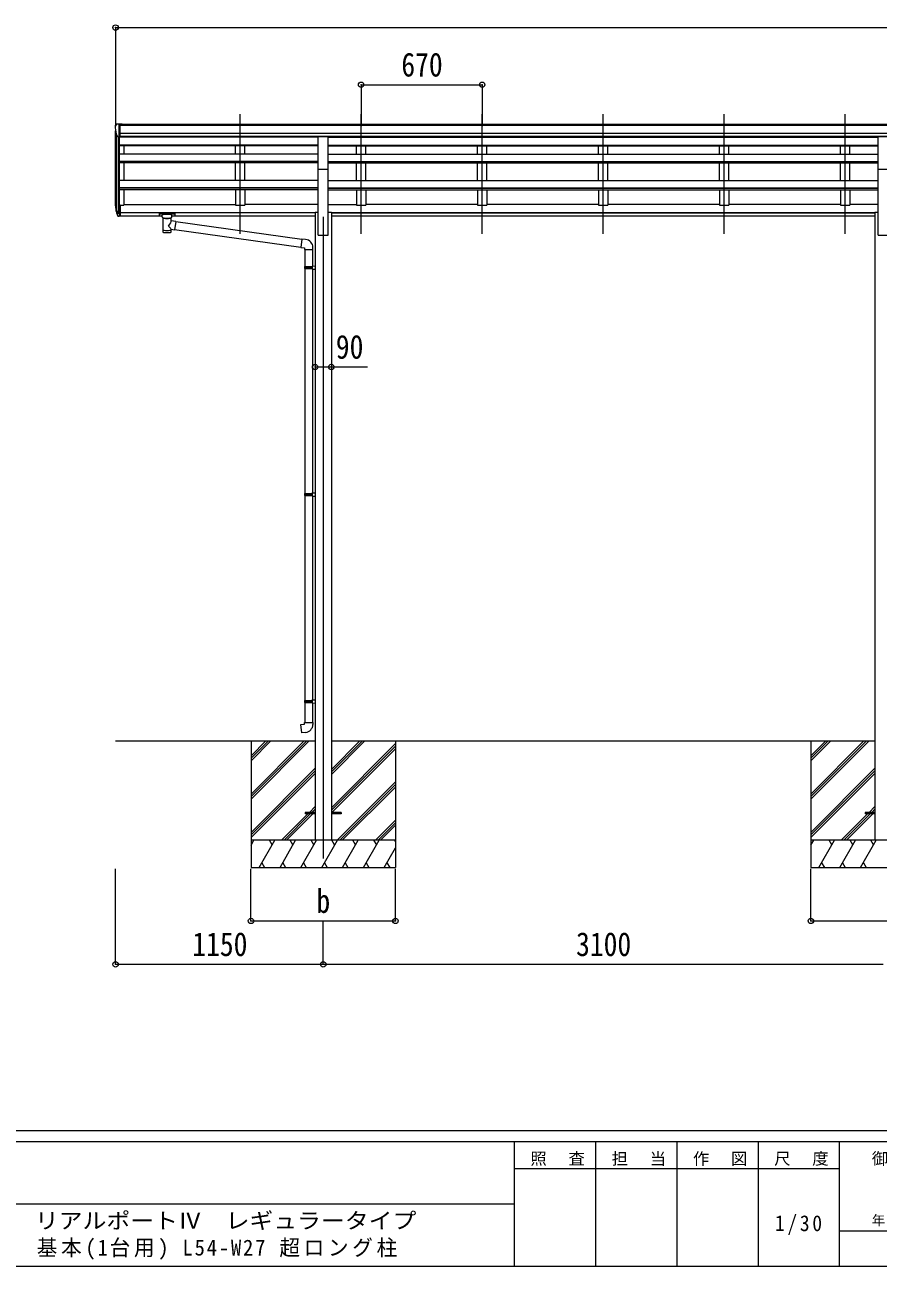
# Model space of a CAD drawing. Units: millimetres at full size, sheet at 1:30. Extents: x -8385 to 8479, y -5853 to 5787.
# Drawn here: x 38 to 4763, y -5853 to 1018 of the extents above; entities that cross this region are included whole.
import ezdxf
from ezdxf.enums import TextEntityAlignment as Align

# ---------------------------------------------------------------- set-up
doc = ezdxf.new("R2010")
doc.units = ezdxf.units.MM
doc.header["$LTSCALE"] = 30
doc.header["$PDMODE"] = 32
doc.header["$PDSIZE"] = 30
for name, color, linetype, lineweight in [('0-0_0', 7, 'Continuous', 9), ('0-1_本体', 4, 'Continuous', 9), ('0-2_部品', 7, 'Continuous', 9), ('0-8_PARTS2', 2, 'Continuous', 9), ('0-A_寸法', 6, 'Continuous', 9), ('F-0_240', 7, 'Continuous', 9)]:
    doc.layers.add(name, color=color, linetype=linetype, lineweight=lineweight)
doc.styles.add('ＭＳ ゴシック', font='')
doc.styles.get('ＭＳ ゴシック').set_extended_font_data('MS Gothic')

msp = doc.modelspace()

# ---------------------------------------------------------------- linework, layer by layer
at = {"layer": '0-0_0'}
for p, q in [((540.34, -2945.47), (1645.54, -2945.47)), ((1290.74, -2945.47), (1290.74, -3645.47)), ((1290.74, -3239.65), (1584.92, -2945.47)), ((1290.74, -3253.79), (1599.06, -2945.47)), ((1290.74, -3267.93), (1613.2, -2945.47)), ((1290.74, -3055.8), (1401.07, -2945.47)), ((1290.74, -3041.66), (1386.93, -2945.47)), ((1290.74, -3027.52), (1372.79, -2945.47)), ((1735.94, -3131.1), (1921.57, -2945.47)), ((1735.94, -3116.96), (1907.43, -2945.47)), ((1735.94, -3102.82), (1893.29, -2945.47)), ((1735.94, -2945.47), (4745.14, -2945.47)), ((2090.74, -2945.47), (2090.74, -3645.47)), ((4390.34, -2945.47), (4390.34, -3645.47)), ((4390.34, -3239.65), (4684.52, -2945.47)), ((4390.34, -3253.79), (4698.66, -2945.47)), ((4390.34, -3267.93), (4712.8, -2945.47)), ((4390.34, -3055.8), (4500.67, -2945.47)), ((4390.34, -3041.66), (4486.53, -2945.47)), ((4390.34, -3027.52), (4472.39, -2945.47)), ((1735.94, -3314.95), (2090.74, -2960.15)), ((1735.94, -3329.09), (2090.74, -2974.29)), ((1738.2, -3340.97), (2090.74, -2988.44)), ((1290.74, -3451.78), (1645.54, -3096.98)), ((1290.74, -3465.92), (1645.54, -3111.13)), ((1290.74, -3480.07), (1645.54, -3125.27)), ((4390.34, -3451.78), (4745.14, -3096.98)), ((4390.34, -3465.92), (4745.14, -3111.13)), ((4390.34, -3480.07), (4745.14, -3125.27)), ((1767.55, -3495.47), (2090.74, -3172.28)), ((1781.69, -3495.47), (2090.74, -3186.43)), ((1795.83, -3495.47), (2090.74, -3200.57)), ((1459.18, -3495.47), (1604.68, -3349.97)), ((1473.32, -3495.47), (1618.82, -3349.97)), ((1487.47, -3495.47), (1632.97, -3349.97)), ((1613.68, -3340.97), (1645.54, -3309.11)), ((1627.82, -3340.97), (1645.54, -3323.26)), ((1641.97, -3340.97), (1645.54, -3337.4)), ((4558.78, -3495.47), (4704.28, -3349.97)), ((4572.92, -3495.47), (4718.42, -3349.97)), ((4587.07, -3495.47), (4732.57, -3349.97)), ((4713.28, -3340.97), (4745.14, -3309.11)), ((4727.42, -3340.97), (4745.14, -3323.26)), ((4741.57, -3340.97), (4745.14, -3337.4)), ((1979.68, -3495.47), (2090.74, -3384.41)), ((1993.82, -3495.47), (2090.74, -3398.56)), ((2007.97, -3495.47), (2090.74, -3412.7)), ((2090.74, -3495.47), (1290.74, -3495.47)), ((1290.74, -3522.98), (1306.62, -3495.47)), ((1335.49, -3645.47), (1422.09, -3495.47)), ((1407.09, -3521.45), (1392.09, -3495.47)), ((1450.96, -3645.47), (1537.56, -3495.47)), ((1522.56, -3521.45), (1507.56, -3495.47)), ((1566.43, -3645.47), (1653.03, -3495.47)), ((1638.03, -3521.45), (1623.03, -3495.47)), ((1681.9, -3645.47), (1768.5, -3495.47)), ((1753.5, -3521.45), (1738.5, -3495.47)), ((1797.37, -3645.47), (1883.97, -3495.47)), ((1868.97, -3521.45), (1853.97, -3495.47)), ((1912.84, -3645.47), (1999.44, -3495.47)), ((1969.44, -3495.47), (1984.44, -3521.45)), ((2084.91, -3495.47), (2090.74, -3505.57)), ((5190.34, -3495.47), (4390.34, -3495.47)), ((4390.34, -3522.98), (4406.22, -3495.47)), ((4435.09, -3645.47), (4521.69, -3495.47)), ((4506.69, -3521.45), (4491.69, -3495.47)), ((4550.56, -3645.47), (4637.16, -3495.47)), ((4622.16, -3521.45), (4607.16, -3495.47)), ((4666.03, -3645.47), (4752.63, -3495.47)), ((4737.63, -3521.45), (4722.63, -3495.47)), ((2028.31, -3645.47), (2090.74, -3537.33)), ((1350.49, -3619.49), (1365.48, -3645.47)), ((1465.96, -3619.49), (1480.95, -3645.47)), ((1581.43, -3619.49), (1596.43, -3645.47)), ((1696.9, -3619.49), (1711.9, -3645.47)), ((1812.37, -3619.49), (1827.37, -3645.47)), ((1927.84, -3619.49), (1942.83, -3645.47)), ((2043.31, -3619.49), (2058.3, -3645.47)), ((4450.08, -3619.49), (4465.08, -3645.47)), ((4565.56, -3619.49), (4580.55, -3645.47)), ((4681.03, -3619.49), (4696.03, -3645.47)), ((1290.74, -3645.47), (2090.74, -3645.47)), ((4390.34, -3645.47), (5190.34, -3645.47))]:
    msp.add_line(p, q, dxfattribs=at)
at = {"layer": '0-1_本体'}
for p, q in [((540.34, 15.39), (540.34, 430.75)), ((566.84, 467.51), (5913.84, 467.51)), ((566.84, 462.16), (5913.84, 462.16)), ((566.84, 418.63), (5913.84, 418.63)), ((544.62, 411.96), (544.62, -6.61)), ((554.34, 396.6), (554.34, -24.61)), ((560.34, 396.13), (560.34, 19.82)), ((1662.84, 395.44), (560.34, 395.44)), ((1662.84, 351.96), (560.34, 351.96)), ((1662.84, 347.88), (560.34, 347.88)), ((566.84, 400.96), (5913.84, 400.96)), ((1662.84, 398.58), (566.84, 398.58)), ((585.34, 398.58), (585.34, 395.44)), ((585.34, 347.85), (585.34, 302.86)), ((1205.34, 395.44), (1205.34, 398.58)), ((1205.34, 302.73), (1205.34, 347.88)), ((1255.34, 395.44), (1255.34, 398.58)), ((1255.34, 302.73), (1255.34, 347.88)), ((1717.84, 398.58), (4762.84, 398.58)), ((1717.84, 395.44), (4762.84, 395.44)), ((1717.84, 351.96), (4762.84, 351.96)), ((1717.84, 347.88), (4762.84, 347.88)), ((1875.34, 395.44), (1875.34, 398.58)), ((1875.34, 302.73), (1875.34, 347.88)), ((1925.34, 395.44), (1925.34, 398.58)), ((1925.34, 302.73), (1925.34, 347.88)), ((2545.34, 395.44), (2545.34, 398.58)), ((2545.34, 302.73), (2545.34, 347.88)), ((2595.34, 395.44), (2595.34, 398.58)), ((2595.34, 302.73), (2595.34, 347.88)), ((3215.34, 395.44), (3215.34, 398.58)), ((3215.34, 302.73), (3215.34, 347.88)), ((3265.34, 395.44), (3265.34, 398.58)), ((3265.34, 302.73), (3265.34, 347.88)), ((3885.34, 395.44), (3885.34, 398.58)), ((3885.34, 302.73), (3885.34, 347.88)), ((3935.34, 395.44), (3935.34, 398.58)), ((3935.34, 302.73), (3935.34, 347.88)), ((4555.34, 395.44), (4555.34, 398.47)), ((4555.34, 302.73), (4555.34, 347.88)), ((4605.34, 395.44), (4605.34, 398.47)), ((4605.34, 302.73), (4605.34, 347.88)), ((1662.84, 302.73), (560.34, 302.73)), ((1717.84, 302.73), (4762.84, 302.73)), ((1662.84, 261.99), (560.34, 261.99)), ((1662.84, 260.5), (560.34, 260.5)), ((1662.84, 253.71), (560.34, 253.71)), ((585.34, 253.68), (585.34, 155.42)), ((1205.34, 155.42), (1205.34, 253.71)), ((1255.34, 155.42), (1255.34, 253.71)), ((1662.84, -145.47), (1662.84, 267.17)), ((1717.84, -145.47), (1717.84, 267.17)), ((1717.84, 261.99), (4762.84, 261.99)), ((1717.84, 260.5), (4762.84, 260.5)), ((1717.84, 253.71), (4762.84, 253.71)), ((1875.34, 155.42), (1875.34, 253.71)), ((1925.34, 155.42), (1925.34, 253.71)), ((2545.34, 155.42), (2545.34, 253.71)), ((2595.34, 155.42), (2595.34, 253.71)), ((3215.34, 155.42), (3215.34, 253.71)), ((3265.34, 155.42), (3265.34, 253.71)), ((3885.34, 155.42), (3885.34, 253.71)), ((3935.34, 155.42), (3935.34, 253.71)), ((4555.34, 155.42), (4555.34, 253.71)), ((4605.34, 155.42), (4605.34, 253.71)), ((4762.84, -145.47), (4762.84, 267.17)), ((1662.94, 155.42), (560.34, 155.42)), ((1717.74, 155.42), (4762.84, 155.42)), ((1663.01, 116.21), (560.34, 116.21)), ((1662.92, 114.73), (560.34, 114.73)), ((1662.94, 105.07), (560.34, 105.07)), ((585.34, 105.16), (585.34, 19)), ((1205.34, 105.07), (1205.34, 19)), ((1255.34, 105.07), (1255.34, 19)), ((1717.67, 116.21), (4762.84, 116.21)), ((1717.74, 105.07), (4762.84, 105.07)), ((1717.76, 114.73), (4762.84, 114.73)), ((1875.34, 105.07), (1875.34, 19)), ((1925.34, 105.07), (1925.34, 19)), ((2545.34, 105.07), (2545.34, 19)), ((2595.34, 105.07), (2595.34, 19)), ((3215.34, 105.07), (3215.34, 19)), ((3265.34, 105.07), (3265.34, 19)), ((3885.34, 105.07), (3885.34, 19)), ((3935.34, 105.07), (3935.34, 19)), ((4555.34, 105.07), (4555.34, 19)), ((4605.34, 105.07), (4605.34, 19)), ((566.84, 19), (585.34, 19)), ((585.34, 23.8), (1205.34, 23.8)), ((1205.34, 19), (1255.34, 19)), ((1663.07, 23.8), (1255.34, 23.8)), ((1663.07, 23.8), (1255.34, 23.8)), ((1717.61, 23.8), (1875.34, 23.8)), ((1875.34, 19), (1925.34, 19)), ((2545.34, 23.8), (1925.34, 23.8)), ((2545.34, 19), (2595.34, 19)), ((3215.34, 23.8), (2595.34, 23.8)), ((3215.34, 19), (3265.34, 19)), ((3885.34, 23.8), (3265.34, 23.8)), ((3885.34, 19), (3935.34, 19)), ((4555.34, 23.8), (3935.34, 23.8)), ((4555.34, 19), (4605.34, 19)), ((4762.84, 23.8), (4605.34, 23.8)), ((566.84, -20.33), (1645.14, -20.33)), ((566.84, -21.69), (1645.14, -21.69)), ((566.84, -39.07), (798.34, -39.07)), ((852.34, -39.07), (1645.14, -39.07)), ((1645.14, -19.09), (1662.84, -19.09)), ((1645.14, -19.09), (1645.14, -3495.47)), ((1717.84, -19.09), (1735.54, -19.09)), ((1735.54, -19.09), (1735.54, -3495.47)), ((1735.54, -20.51), (4745.01, -20.51)), ((1735.54, -21.89), (4745.14, -21.89)), ((1735.54, -39.07), (4745.14, -39.07)), ((4745.14, -19.09), (4762.84, -19.09)), ((4745.14, -19.09), (4745.14, -3495.47)), ((1662.58, -145.47), (1717.58, -145.47)), ((4762.84, -145.47), (4817.84, -145.47))]:
    msp.add_line(p, q, dxfattribs=at)
at = {"layer": '0-2_部品'}
for p, q in [((538.34, 459.74), (538.34, 459.11)), ((545.25, 468.54), (541.18, 462.73)), ((552.72, 397.94), (543.44, 414)), ((548.34, 469.11), (546.01, 468.97)), ((548.34, 469.11), (566.84, 469.11)), ((560.34, 396.13), (560.34, 469.11)), ((566.84, 469.11), (576.84, 469.02)), ((566.84, 397.13), (566.84, 469.11)), ((576.84, 467.51), (576.84, 469.02)), ((560.34, 396.13), (555.13, 396.44)), ((566.84, 397.13), (560.34, 397.13)), ((1662.84, 399.24), (1717.84, 399.24)), ((1662.84, 218.31), (1662.84, 399.24)), ((1717.84, 218.31), (1717.84, 399.24)), ((4762.84, 399.24), (4817.84, 399.24)), ((4762.84, 218.31), (4762.84, 399.24)), ((1662.84, 218.31), (1717.84, 218.31)), ((4762.84, 218.31), (4817.84, 218.31)), ((560.34, 19.82), (560.34, -42.06)), ((566.84, 19.82), (560.34, 19.82)), ((566.84, 19.82), (566.84, -41.24)), ((542.73, -6.22), (552.9, -25.39)), ((553.91, -24.14), (544.15, -5.72)), ((545.32, -23.07), (552.9, -40.56)), ((560.34, -24.89), (555.21, -24.89)), ((560.34, -26.89), (555.5, -26.89)), ((560.34, -42.06), (555.5, -42.06)), ((566.84, -18.49), (560.34, -18.49)), ((566.84, -23.89), (560.34, -23.89)), ((566.84, -41.24), (560.34, -41.24)), ((781.84, -26.95), (781.84, -37.71)), ((781.84, -27.14), (781.84, -28.68)), ((783.84, -26.29), (866.84, -26.29)), ((783.84, -28.47), (866.84, -28.47)), ((783.84, -38.38), (798.34, -38.38)), ((798.34, -45.18), (798.34, -34.91)), ((802.44, -49.68), (802.42, -129.98)), ((848.24, -67.26), (848.24, -49.67)), ((873.46, -71.16), (848.24, -67.25)), ((852.34, -45.18), (852.34, -34.91)), ((852.34, -38.38), (866.84, -38.38)), ((868.84, -26.95), (868.84, -37.71)), ((848.26, -129.98), (848.24, -113.35)), ((848.24, -113.6), (866.44, -116.42)), ((873.46, -71.16), (866.44, -116.42)), ((1567.22, -213.79), (866.44, -116.42)), ((873.46, -71.16), (1571.23, -167.96)), ((1592.06, -169.78), (1571.23, -167.96)), ((1587.14, -225.53), (1633.14, -225.53)), ((1589.14, -225.53), (1589.14, -319.53)), ((1631.14, -225.53), (1631.14, -316.97)), ((1633.14, -225.53), (1633.14, -214.61)), ((1587.14, -321.53), (1588.14, -319.53)), ((1587.14, -321.53), (1631.14, -321.53)), ((1587.14, -321.53), (1587.14, -329.53)), ((1587.14, -329.53), (1631.14, -329.53)), ((1587.14, -329.53), (1588.14, -331.53)), ((1588.14, -319.53), (1631.14, -319.53)), ((1588.14, -331.53), (1631.14, -331.53)), ((1589.14, -331.53), (1589.14, -1575.72)), ((1626.66, -321.53), (1626.23, -319.53)), ((1629.14, -317.03), (1645.14, -316.56)), ((1629.14, -319.03), (1629.14, -317.03)), ((1629.14, -319.03), (1631.14, -319.03)), ((1629.14, -334.03), (1629.14, -332.03)), ((1629.14, -334.03), (1645.14, -334.5)), ((1631.14, -334.09), (1631.14, -1573.16)), ((1645.14, -316.56), (1645.14, -334.5)), ((1587.14, -1577.72), (1588.14, -1575.72)), ((1587.14, -1577.72), (1631.14, -1577.72)), ((1587.14, -1577.72), (1587.14, -1585.72)), ((1588.14, -1575.72), (1631.14, -1575.72)), ((1626.66, -1577.72), (1626.23, -1575.72)), ((1629.14, -1573.22), (1645.14, -1572.75)), ((1629.14, -1575.22), (1629.14, -1573.22)), ((1629.14, -1575.22), (1631.14, -1575.22)), ((1645.14, -1572.75), (1645.14, -1590.69)), ((1587.14, -1585.72), (1631.14, -1585.72)), ((1587.14, -1585.72), (1588.14, -1587.72)), ((1588.14, -1587.72), (1631.14, -1587.72)), ((1589.14, -1587.72), (1589.14, -2720.88)), ((1629.14, -1590.22), (1629.14, -1588.22)), ((1629.14, -1590.22), (1645.14, -1590.69)), ((1631.14, -1590.28), (1631.14, -2718.32)), ((1587.14, -2722.88), (1588.14, -2720.88)), ((1587.14, -2722.88), (1631.14, -2722.88)), ((1587.14, -2722.88), (1587.14, -2730.88)), ((1587.14, -2730.88), (1631.14, -2730.88)), ((1587.14, -2730.88), (1588.14, -2732.88)), ((1588.14, -2720.88), (1631.14, -2720.88)), ((1588.14, -2732.88), (1631.14, -2732.88)), ((1589.14, -2732.88), (1589.14, -2842.88)), ((1626.66, -2722.88), (1626.23, -2720.88)), ((1629.14, -2718.38), (1645.14, -2717.91)), ((1629.14, -2720.38), (1629.14, -2718.38)), ((1629.14, -2720.38), (1631.14, -2720.38)), ((1629.14, -2735.38), (1629.14, -2733.38)), ((1629.14, -2735.38), (1645.14, -2735.85)), ((1631.14, -2735.44), (1631.14, -2842.88)), ((1645.14, -2717.91), (1645.14, -2735.85)), ((1587.14, -2842.88), (1633.14, -2842.88)), ((1587.14, -2852.88), (1587.14, -2842.88)), ((1633.14, -2842.88), (1633.14, -2853.79))]:
    msp.add_line(p, q, dxfattribs=at)
at = {"layer": '0-2_部品', "color": 4}
for p, q in [((1590.74, -3340.97), (1590.74, -3349.97)), ((1645.54, -3340.97), (1590.74, -3340.97)), ((1645.54, -3349.97), (1590.74, -3349.97)), ((1790.34, -3340.97), (1735.54, -3340.97)), ((4690.34, -3340.97), (4690.34, -3349.97)), ((4745.14, -3340.97), (4690.34, -3340.97)), ((4745.14, -3349.97), (4690.34, -3349.97))]:
    msp.add_line(p, q, dxfattribs=at)
at = {"layer": '0-2_部品'}
for points in [[(781.84, -26.95), (781.88, -26.76), (781.96, -26.62), (782.06, -26.53), (782.16, -26.47), (782.28, -26.42), (782.57, -26.36), (783.06, -26.31), (783.61, -26.29), (783.84, -26.29)], [(781.84, -37.71), (781.88, -37.91), (781.96, -38.04), (782.06, -38.14), (782.16, -38.2), (782.28, -38.24), (782.57, -38.31), (783.06, -38.35), (783.61, -38.37), (783.84, -38.38)], [(798.38, -45.13), (798.35, -45.48), (798.6, -46.44), (799.12, -47.32), (799.93, -48.16), (801.04, -48.96), (802.44, -49.68)], [(848.24, -49.67), (848.47, -49.58), (849.83, -48.84), (850.94, -48), (851.7, -47.13), (852.16, -46.23), (852.33, -45.34)], [(866.84, -26.29), (867.19, -26.29), (867.72, -26.32), (868.17, -26.37), (868.48, -26.45), (868.65, -26.54), (868.77, -26.68), (868.83, -26.86), (868.84, -26.95)], [(866.84, -38.38), (867.19, -38.37), (867.72, -38.35), (868.17, -38.3), (868.48, -38.22), (868.65, -38.12), (868.77, -37.98), (868.83, -37.8), (868.84, -37.71)], [(1571.23, -167.96), (1567.22, -213.79), (1587.14, -215.53), (1587.14, -225.53)], [(1626.66, -321.53), (1626.66, -329.53), (1626.23, -331.53)], [(1629.14, -332.03), (1631.14, -332.03), (1631.14, -319.03)], [(1626.66, -1577.72), (1626.66, -1585.72), (1626.23, -1587.72)], [(1629.14, -1588.22), (1631.14, -1588.22), (1631.14, -1575.22)], [(1626.66, -2722.88), (1626.66, -2730.88), (1626.23, -2732.88)], [(1629.14, -2733.38), (1631.14, -2733.38), (1631.14, -2720.38)], [(1592.06, -2898.62), (1571.23, -2900.45), (1567.22, -2854.62), (1587.14, -2852.88)]]:
    msp.add_lwpolyline(points, dxfattribs=at)
at = {"layer": '0-2_部品', "color": 4}
msp.add_lwpolyline([(1790.34, -3340.97), (1790.34, -3349.97), (1735.54, -3349.97)], dxfattribs=at)
at = {"layer": '0-2_部品'}
for centre, radius, start, end in [((541.34, 459.74), 3, 93, 180), ((740.34, 459.11), 202, 180, 192.90261), ((546.07, 467.97), 1, 93.5, 145), ((555.31, 399.44), 3, 210, 266.5), ((629, 15.95), 89.07, 174.49576, 194.41188), ((628.29, 20.23), 88.05, 177.22392, 197.21071), ((673.56, 13.01), 133.22, 183.27987, 195.71302), ((555.5, -23.89), 3, 210, 270), ((555.5, -39.06), 3, 210, 270), ((555.21, -23.39), 1.5, 210, 270), ((1588.14, -214.61), 45, 0, 85), ((1588.14, -2853.79), 45, 275, 0)]:
    msp.add_arc(centre, radius, start, end, dxfattribs=at)
for centre, major_axis, ratio, start_param, end_param in [((783.84, -28.68), (2, 0), 0.109601, 1.5707963, 3.1415927), ((825.34, -34.91), (27, 0), 0.122176, 6.2831853, 9.424778), ((825.35, -50.14), (-22.91, 0.42), 0.072511, 0.0008029, 1.5715993), ((825.35, -51.76), (-22.91, 0.42), 0.072511, 0.0008029, 1.5715993), ((825.33, -50.14), (22.92, 0.42), 0.07247, 4.71158, 6.2823764), ((825.33, -51.76), (22.92, 0.42), 0.07247, 4.71158, 6.2823764), ((825.34, -93.8), (-22.81, -26.62), 0.234429, 1.6855472, 3.1268519), ((836.34, -45.18), (16, 0), 0.361356, 6.2636979, 6.2831853), ((866.84, -28.68), (2, 0), 0.109601, 0, 1.5707963), ((825.34, -129.98), (22.92, 0), 0.101955, 3.1415499, 6.2833984), ((825.34, -117.53), (22.91, 0), 0.122865, 3.1415927, 6.2831853), ((827.9, -91.15), (20.32, -22.25), 0.045535, 0.0389954, 1.3075346)]:
    msp.add_ellipse(centre, major_axis=major_axis, ratio=ratio, start_param=start_param, end_param=end_param, dxfattribs=at)
at = {"layer": '0-8_PARTS2'}
for p, q in [((1230.34, -139.27), (1230.34, 523.26)), ((1900.34, -139.27), (1900.34, 523.26)), ((2570.34, -139.27), (2570.34, 523.26)), ((3240.34, -139.27), (3240.34, 523.26)), ((3910.34, -139.27), (3910.34, 523.26)), ((4580.34, -139.27), (4580.34, 523.26)), ((1690.34, -45.47), (1690.34, -3595.47))]:
    msp.add_line(p, q, dxfattribs=at)
at = {"layer": '0-A_寸法'}
for p, q in [((540.34, 1002.89), (540.34, 457.26)), ((540.34, 1002.89), (5940.34, 1002.89)), ((1900.34, 686.27), (1900.34, 457.26)), ((1900.34, 686.27), (2570.34, 686.27)), ((2570.34, 686.27), (2570.34, 457.26)), ((1645.14, -875.65), (1735.14, -875.65)), ((1735.14, -875.65), (1935.14, -875.65)), ((540.34, -4181.84), (540.34, -3652.89)), ((1290.34, -3941.86), (1290.34, -3652.89)), ((2090.34, -3941.86), (2090.34, -3652.89)), ((4390.34, -3941.86), (4390.34, -3652.89)), ((1290.34, -3941.86), (2090.34, -3941.86)), ((1690.34, -4181.84), (1690.34, -3941.86)), ((4390.34, -3941.86), (5190.34, -3941.86)), ((540.34, -4181.84), (1690.34, -4181.84)), ((1690.34, -4181.84), (4790.34, -4181.84))]:
    msp.add_line(p, q, dxfattribs=at)
for p in [(540.34, 1002.89), (1900.34, 686.27), (2570.34, 686.27), (1645.14, -875.65), (1735.14, -875.65), (1290.34, -3941.86), (2090.34, -3941.86), (4390.34, -3941.86), (540.34, -4181.84), (1690.34, -4181.84)]:
    msp.add_point(p, dxfattribs=at)
at = {"layer": 'F-0_240', "color": 5}
for p, q in [((-8385.45, -5102.66), (8054.55, -5102.66)), ((-8385.45, -5162.66), (5387.79, -5162.66)), ((2747.79, -5162.66), (2747.79, -5852.66)), ((3197.79, -5162.66), (3197.79, -5852.66)), ((3647.79, -5162.66), (3647.79, -5852.66)), ((4097.79, -5162.66), (4097.79, -5852.66)), ((4547.79, -5162.66), (4547.79, -5852.66)), ((2747.79, -5312.66), (4547.79, -5312.66)), ((-3402.21, -5507.66), (2747.79, -5507.66)), ((4547.79, -5657.66), (5387.79, -5657.66)), ((-8385.45, -5852.66), (8054.55, -5852.66))]:
    msp.add_line(p, q, dxfattribs=at)

# ---------------------------------------------------------------- texts
at = {"layer": '0-A_寸法', "color": 7, "style": 'ＭＳ ゴシック', "width": 0.85}
for s, p in [('670', (2122.84, 692.27)), ('90', (1760.14, -869.65)), ('b', (1652.84, -3936.86)), ('1150', (965.34, -4175.84)), ('3100', (3090.34, -4175.84))]:
    msp.add_text(s, height=132, dxfattribs=at).set_placement(p, align=Align.BOTTOM_LEFT)
at = {"layer": 'F-0_240', "style": 'ＭＳ ゴシック', "width": 1.1}
msp.add_text('リアルポートⅣ\u3000レギュラータイプ', height=87.98, dxfattribs=at).set_placement((93.72, -5671.05), align=Align.BOTTOM_LEFT)
at = {"layer": 'F-0_240', "style": 'ＭＳ ゴシック'}
msp.add_text('年\u3000\u3000月\u3000\u3000日', height=54.99, dxfattribs=at).set_placement((4727.79, -5642.66), align=Align.BOTTOM_LEFT)
at = {"layer": 'F-0_240', "attachment_point": 7, "style": 'ＭＳ ゴシック'}
for s, insert, char_height in [('\\T1.17;照\u3000査', (2837.79, -5297.66), 65.98), ('\\T1.17;担\u3000当', (3287.79, -5297.66), 65.98), ('\\T1.17;作\u3000図', (3737.79, -5297.66), 65.98), ('\\T1.17;尺\u3000度', (4187.79, -5297.66), 65.98), ('\\T1.17;御受領印', (4727.79, -5297.66), 65.98), ('\\T1.28;\\W0.9;1/30', (4191.54, -5680.16), 87.98), ('\\T1.18;\\W0.95;基本(1台用)\\~L54-W27\\~超ロング柱', (104.49, -5817.05), 87.98)]:
    msp.add_mtext(s, dxfattribs=dict(at, insert=insert, char_height=char_height))

doc.saveas('drawing.dxf')
